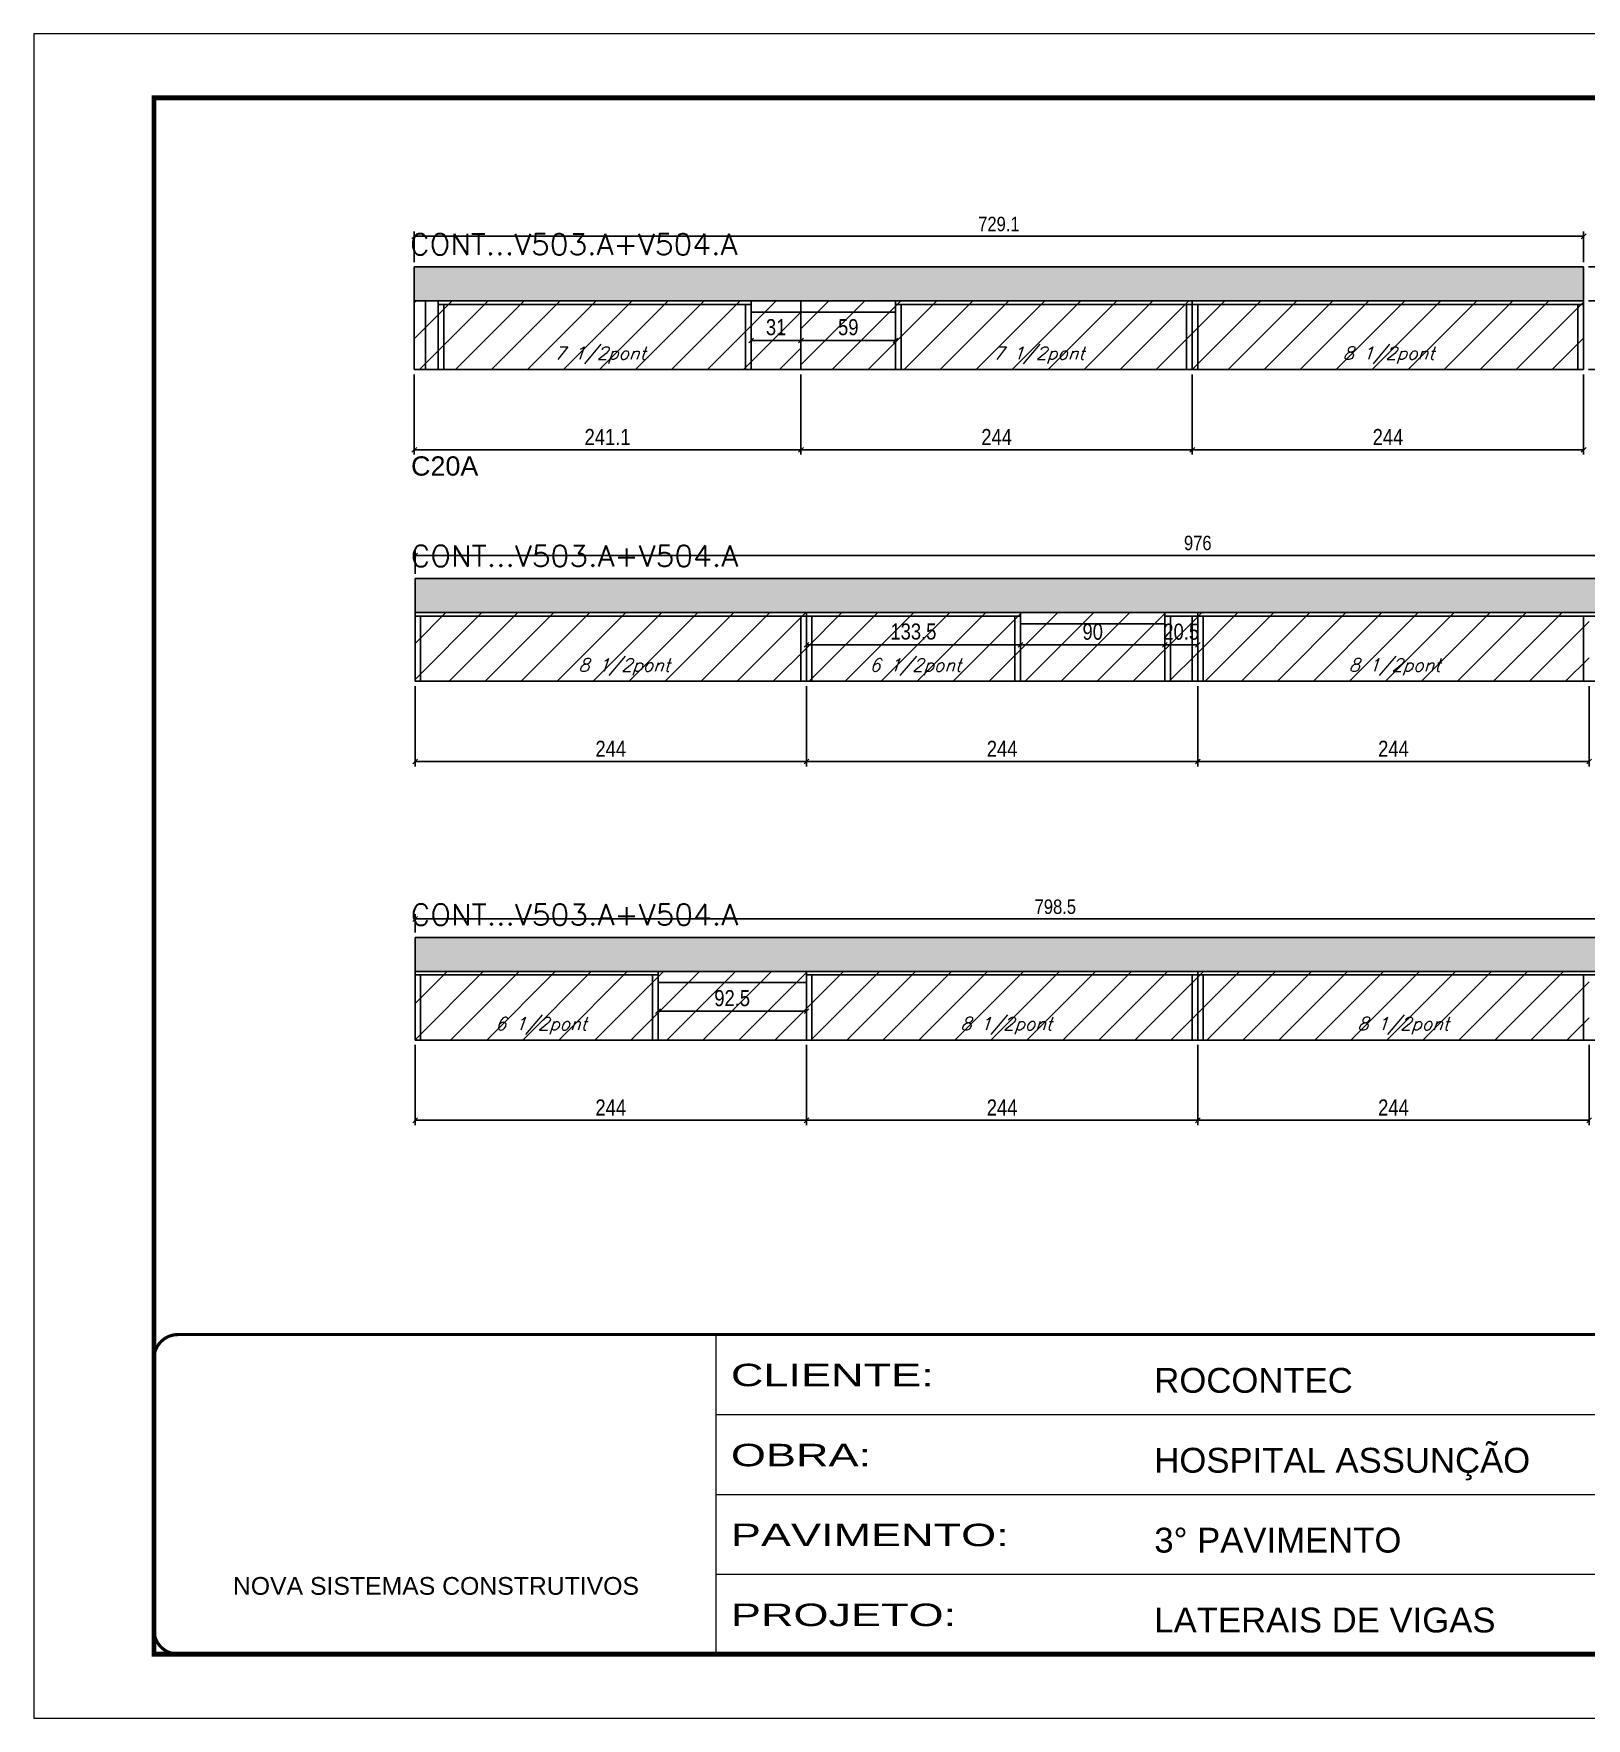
# Model space of a CAD drawing. Extents: x -21493 to -15213, y -12134 to 11887.
# Drawn here: x -19895 to -18927, y 8540 to 9590 of the extents above; entities that cross this region are included whole.
import ezdxf

# ---------------------------------------------------------------- set-up
doc = ezdxf.new("R2010")
doc.units = 0
doc.linetypes.add('CONTINUO', pattern=[0])
doc.linetypes.add('DASHED', pattern=[0.75, 0.5, -0.25])
for name, color, linetype in [('5', 5, 'Continuous'), ('COTA', 241, 'Continuous'), ('Painéis', 200, 'Continuous'), ('Reaproveitamento', 251, 'Continuous'), ('SARR_2.2x7', 40, 'Continuous'), ('SARR_3.5x7', 81, 'Continuous'), ('texto', 7, 'Continuous')]:
    doc.layers.add(name, color=color, linetype=linetype)
for name, color, linetype, lineweight in [('Folhas', 255, 'Continuous', 9), ('SARRAFO DE PRESSAO', 251, 'DASHED', 9), ('Texto Seção', 7, 'Continuous', 15)]:
    doc.layers.add(name, color=color, linetype=linetype, lineweight=lineweight)
doc.styles.add('ARIAL', font='arial.ttf')
doc.styles.add('COTA TECNICA', font='techl___.ttf', dxfattribs={"height": 10})
doc.styles.add('COTA TECNICA-50', font='techl___.ttf', dxfattribs={"height": 9})
doc.styles.add('REGUA-120', font='ROMANS.shx', dxfattribs={"height": 15})
doc.styles.add('Romans', font='romans.shx')
doc.styles.get("Standard").update_dxf_attribs({"font": 'arial.ttf'})
doc.styles.add('Tecnologia', font='')
doc.styles.get('Tecnologia').set_extended_font_data('Forgotten Futurist')
doc.dimstyles.new('COTA PAINEL-50', dxfattribs={"dimtxt": 9, "dimasz": 3, "dimexe": 3, "dimexo": 3, "dimgap": 3, "dimtad": 1, "dimdec": 1, "dimzin": 12, "dimdsep": 46, "dimtxsty": 'COTA TECNICA-50', "dimblk1": 'OBLIQUE', "dimblk2": 'OBLIQUE', "dimsah": 1, "dimcen": 0.9, "dimclrd": 4, "dimclre": 4, "dimclrt": 240, "dimadec": 1, "dimazin": 3, "dimtfac": 1, "dimtdec": 1, "dimtmove": 0, "dimatfit": 3, "dimfxl": 1, "dimtolj": 1, "dimtzin": 12, "dimarcsym": 0})
doc.dimstyles.new('PAINEL', dxfattribs={"dimtxt": 10, "dimasz": 3, "dimexe": 3, "dimexo": 3, "dimgap": 3, "dimtad": 1, "dimdec": 1, "dimzin": 12, "dimdsep": 46, "dimtxsty": 'COTA TECNICA', "dimblk1": 'OBLIQUE', "dimblk2": 'OBLIQUE', "dimsah": 1, "dimcen": 0.9, "dimclrd": 4, "dimclre": 4, "dimclrt": 240, "dimadec": 1, "dimazin": 3, "dimtfac": 1, "dimtdec": 1, "dimtmove": 0, "dimatfit": 3, "dimfxl": 1, "dimtolj": 1, "dimtzin": 12, "dimarcsym": 0})
pattern_1 = [(50, (-161865.0404, -18028.9707), (5.46554007, -0.47817257), [0.5715, -6.2865]), (355, (-161865.0404, -18028.971), (-1.05730264, 5.73170536), [0.4572, -5.02921753]), (100.4514447, (-161864.585, -18029.0106), (4.40823741, 5.25353256), [0.48570026, -5.34270734]), (46.1842, (-161865.0404, -18027.447), (8.13237123, -1.26126984), [0.85725, -9.42975]), (96.6355576, (-161864.363, -18027.552), (7.122124, 7.42278374), [0.7285507, -8.01406824]), (351.184151, (-161865.04, -18027.447), (7.122124, 7.42278374), [0.685799, -7.54379196]), (21, (-161864.2784, -18027.8277), (4.54843174, -3.06795595), [0.5715, -6.2865]), (326, (-161864.2784, -18027.828), (1.85406085, 5.52563898), [0.4572, -5.0292]), (71.451445, (-161863.8994, -18028.0834), (6.40249258, 2.45768307), [0.48570026, -5.34269813]), (37.5, (-161865.0404, -18028.9707), (0.092658098, 2.536651166), [0, -4.96824, 0, -5.1054, 0, -5.04825]), (7.5, (-161865.0404, -18028.9707), (2.004589875, 3.005417245), [0, -2.91084, 0, -4.85394, 0, -1.92405]), (327.5, (-161866.7397, -18028.9707), (4.067717855, -0.17186232), [0, -1.905, 0, -5.9436, 0, -7.8867]), (317.5, (-161867.5017, -18028.9707), (4.44387544, 0.76279473), [0, -2.4765, 0, -3.94716, 0, -5.6007])]
pattern_2 = [(45, (-158630.698, -18004.242), (-11.2253202, 11.2253202), [])]
pattern_3 = [(45, (-158878.089, -18004.242), (-11.2253202, 11.2253202), [])]

# ---------------------------------------------------------------- blocks, each defined once
blk = doc.blocks.new('_Oblique')
at = {"color": 0, "linetype": 'ByBlock', "lineweight": -2}
blk.add_line((-0.5, -0.5), (0.5, 0.5), dxfattribs=at)
blk = doc.blocks.new('*D738')
at = {"layer": 'COTA', "color": 4, "lineweight": -2, "ltscale": 25, "transparency": 16777216}
for p, q in [((-19657.6, 9377.7), (-19657.6, 9327.7)), ((-19416.5, 9377.7), (-19416.5, 9327.7)), ((-19657.6, 9330.7), (-19416.5, 9330.7))]:
    blk.add_line(p, q, dxfattribs=at)
at = {"layer": 'Defpoints', "color": 0, "ltscale": 25, "transparency": 16777216}
for p in [(-19657.6, 9380.7), (-19416.5, 9380.7), (-19416.5, 9330.7)]:
    blk.add_point(p, dxfattribs=at)
at = {"layer": 'COTA', "color": 4, "lineweight": -2, "ltscale": 25, "transparency": 16777216, "xscale": 3, "yscale": 3, "zscale": 3, "rotation": 180}
blk.add_blockref('_Oblique', (-19657.6, 9330.7), dxfattribs=at)
at = {"layer": 'COTA', "color": 4, "lineweight": -2, "ltscale": 25, "transparency": 16777216, "xscale": 3, "yscale": 3, "zscale": 3}
blk.add_blockref('_Oblique', (-19416.5, 9330.7), dxfattribs=at)
at = {"layer": 'COTA', "color": 240, "ltscale": 25, "transparency": 16777216, "insert": (-19537.1, 9338.7), "char_height": 10, "attachment_point": 5, "style": 'COTA TECNICA'}
blk.add_mtext('\\A1;241.1', dxfattribs=at)
blk = doc.blocks.new('*D739')
at = {"layer": 'COTA', "color": 4, "lineweight": -2, "ltscale": 25, "transparency": 16777216}
for p, q in [((-19416.5, 9377.7), (-19416.5, 9327.7)), ((-19172.5, 9377.7), (-19172.5, 9327.7)), ((-19416.5, 9330.7), (-19172.5, 9330.7))]:
    blk.add_line(p, q, dxfattribs=at)
at = {"layer": 'Defpoints', "color": 0, "ltscale": 25, "transparency": 16777216}
for p in [(-19416.5, 9380.7), (-19172.5, 9380.7), (-19172.5, 9330.7)]:
    blk.add_point(p, dxfattribs=at)
at = {"layer": 'COTA', "color": 4, "lineweight": -2, "ltscale": 25, "transparency": 16777216, "xscale": 3, "yscale": 3, "zscale": 3, "rotation": 180}
blk.add_blockref('_Oblique', (-19416.5, 9330.7), dxfattribs=at)
at = {"layer": 'COTA', "color": 4, "lineweight": -2, "ltscale": 25, "transparency": 16777216, "xscale": 3, "yscale": 3, "zscale": 3}
blk.add_blockref('_Oblique', (-19172.5, 9330.7), dxfattribs=at)
at = {"layer": 'COTA', "color": 240, "ltscale": 25, "transparency": 16777216, "insert": (-19294.5, 9338.7), "char_height": 10, "attachment_point": 5, "style": 'COTA TECNICA'}
blk.add_mtext('\\A1;244', dxfattribs=at)
blk = doc.blocks.new('*D740')
at = {"layer": 'COTA', "color": 4, "lineweight": -2, "ltscale": 25, "transparency": 16777216}
for p, q in [((-19172.5, 9377.7), (-19172.5, 9327.7)), ((-18928.5, 9377.7), (-18928.5, 9327.7)), ((-19172.5, 9330.7), (-18928.5, 9330.7))]:
    blk.add_line(p, q, dxfattribs=at)
at = {"layer": 'Defpoints', "color": 0, "ltscale": 25, "transparency": 16777216}
for p in [(-19172.5, 9380.7), (-18928.5, 9380.7), (-18928.5, 9330.7)]:
    blk.add_point(p, dxfattribs=at)
at = {"layer": 'COTA', "color": 4, "lineweight": -2, "ltscale": 25, "transparency": 16777216, "xscale": 3, "yscale": 3, "zscale": 3, "rotation": 180}
blk.add_blockref('_Oblique', (-19172.5, 9330.7), dxfattribs=at)
at = {"layer": 'COTA', "color": 4, "lineweight": -2, "ltscale": 25, "transparency": 16777216, "xscale": 3, "yscale": 3, "zscale": 3}
blk.add_blockref('_Oblique', (-18928.5, 9330.7), dxfattribs=at)
at = {"layer": 'COTA', "color": 240, "ltscale": 25, "transparency": 16777216, "insert": (-19050.5, 9338.7), "char_height": 10, "attachment_point": 5, "style": 'COTA TECNICA'}
blk.add_mtext('\\A1;244', dxfattribs=at)
blk = doc.blocks.new('*D746')
at = {"layer": 'COTA', "color": 4, "lineweight": -2, "ltscale": 25, "transparency": 16777216}
for p, q in [((-19447.6, 9413.5), (-19447.6, 9395.9)), ((-19416.5, 9413.5), (-19416.5, 9395.9)), ((-19416.5, 9398.9), (-19447.6, 9398.9))]:
    blk.add_line(p, q, dxfattribs=at)
at = {"layer": 'Defpoints', "color": 0, "ltscale": 25, "transparency": 16777216}
for p in [(-19447.6, 9416.5), (-19416.5, 9416.5), (-19447.6, 9398.9)]:
    blk.add_point(p, dxfattribs=at)
at = {"layer": 'COTA', "color": 4, "lineweight": -2, "ltscale": 25, "transparency": 16777216, "xscale": 3, "yscale": 3, "zscale": 3, "rotation": 180}
blk.add_blockref('_Oblique', (-19447.6, 9398.9), dxfattribs=at)
at = {"layer": 'COTA', "color": 4, "lineweight": -2, "ltscale": 25, "transparency": 16777216, "xscale": 3, "yscale": 3, "zscale": 3}
blk.add_blockref('_Oblique', (-19416.5, 9398.9), dxfattribs=at)
at = {"layer": 'COTA', "color": 240, "ltscale": 25, "transparency": 16777216, "insert": (-19432, 9407.1), "char_height": 10, "attachment_point": 5, "style": 'COTA TECNICA'}
blk.add_mtext('\\A1;31', dxfattribs=at)
blk = doc.blocks.new('*D747')
at = {"layer": 'COTA', "color": 4, "lineweight": -2, "ltscale": 25, "transparency": 16777216}
for p, q in [((-19416.5, 9413.5), (-19416.5, 9395.9)), ((-19357.6, 9413.5), (-19357.6, 9395.9)), ((-19416.5, 9398.9), (-19357.6, 9398.9))]:
    blk.add_line(p, q, dxfattribs=at)
at = {"layer": 'Defpoints', "color": 0, "ltscale": 25, "transparency": 16777216}
for p in [(-19416.5, 9416.5), (-19357.6, 9416.5), (-19357.6, 9398.9)]:
    blk.add_point(p, dxfattribs=at)
at = {"layer": 'COTA', "color": 4, "lineweight": -2, "ltscale": 25, "transparency": 16777216, "xscale": 3, "yscale": 3, "zscale": 3, "rotation": 180}
blk.add_blockref('_Oblique', (-19416.5, 9398.9), dxfattribs=at)
at = {"layer": 'COTA', "color": 4, "lineweight": -2, "ltscale": 25, "transparency": 16777216, "xscale": 3, "yscale": 3, "zscale": 3}
blk.add_blockref('_Oblique', (-19357.6, 9398.9), dxfattribs=at)
at = {"layer": 'COTA', "color": 240, "ltscale": 25, "transparency": 16777216, "insert": (-19387, 9407.1), "char_height": 10, "attachment_point": 5, "style": 'COTA TECNICA'}
blk.add_mtext('\\A1;59', dxfattribs=at)
blk = doc.blocks.new('*D748')
at = {"layer": 'COTA', "color": 4, "lineweight": -2, "ltscale": 25, "transparency": 16777216}
for p, q in [((-19657.1, 9183.4), (-19657.1, 9133.4)), ((-19413.1, 9183.4), (-19413.1, 9133.4)), ((-19657.1, 9136.4), (-19413.1, 9136.4))]:
    blk.add_line(p, q, dxfattribs=at)
at = {"layer": 'Defpoints', "color": 0, "ltscale": 25, "transparency": 16777216}
for p in [(-19657.1, 9186.4), (-19413.1, 9186.4), (-19413.1, 9136.4)]:
    blk.add_point(p, dxfattribs=at)
at = {"layer": 'COTA', "color": 4, "lineweight": -2, "ltscale": 25, "transparency": 16777216, "xscale": 3, "yscale": 3, "zscale": 3, "rotation": 180}
blk.add_blockref('_Oblique', (-19657.1, 9136.4), dxfattribs=at)
at = {"layer": 'COTA', "color": 4, "lineweight": -2, "ltscale": 25, "transparency": 16777216, "xscale": 3, "yscale": 3, "zscale": 3}
blk.add_blockref('_Oblique', (-19413.1, 9136.4), dxfattribs=at)
at = {"layer": 'COTA', "color": 240, "ltscale": 25, "transparency": 16777216, "insert": (-19535.1, 9144.4), "char_height": 10, "attachment_point": 5, "style": 'COTA TECNICA'}
blk.add_mtext('\\A1;244', dxfattribs=at)
blk = doc.blocks.new('*D749')
at = {"layer": 'COTA', "color": 4, "lineweight": -2, "ltscale": 25, "transparency": 16777216}
for p, q in [((-19413.1, 9183.4), (-19413.1, 9133.4)), ((-19169.1, 9183.4), (-19169.1, 9133.4)), ((-19413.1, 9136.4), (-19169.1, 9136.4))]:
    blk.add_line(p, q, dxfattribs=at)
at = {"layer": 'Defpoints', "color": 0, "ltscale": 25, "transparency": 16777216}
for p in [(-19413.1, 9186.4), (-19169.1, 9186.4), (-19169.1, 9136.4)]:
    blk.add_point(p, dxfattribs=at)
at = {"layer": 'COTA', "color": 4, "lineweight": -2, "ltscale": 25, "transparency": 16777216, "xscale": 3, "yscale": 3, "zscale": 3, "rotation": 180}
blk.add_blockref('_Oblique', (-19413.1, 9136.4), dxfattribs=at)
at = {"layer": 'COTA', "color": 4, "lineweight": -2, "ltscale": 25, "transparency": 16777216, "xscale": 3, "yscale": 3, "zscale": 3}
blk.add_blockref('_Oblique', (-19169.1, 9136.4), dxfattribs=at)
at = {"layer": 'COTA', "color": 240, "ltscale": 25, "transparency": 16777216, "insert": (-19291.1, 9144.4), "char_height": 10, "attachment_point": 5, "style": 'COTA TECNICA'}
blk.add_mtext('\\A1;244', dxfattribs=at)
blk = doc.blocks.new('*D750')
at = {"layer": 'COTA', "color": 4, "lineweight": -2, "ltscale": 25, "transparency": 16777216}
for p, q in [((-19169.1, 9183.4), (-19169.1, 9133.4)), ((-18925.1, 9183.4), (-18925.1, 9133.4)), ((-19169.1, 9136.4), (-18925.1, 9136.4))]:
    blk.add_line(p, q, dxfattribs=at)
at = {"layer": 'Defpoints', "color": 0, "ltscale": 25, "transparency": 16777216}
for p in [(-19169.1, 9186.4), (-18925.1, 9186.4), (-18925.1, 9136.4)]:
    blk.add_point(p, dxfattribs=at)
at = {"layer": 'COTA', "color": 4, "lineweight": -2, "ltscale": 25, "transparency": 16777216, "xscale": 3, "yscale": 3, "zscale": 3, "rotation": 180}
blk.add_blockref('_Oblique', (-19169.1, 9136.4), dxfattribs=at)
at = {"layer": 'COTA', "color": 4, "lineweight": -2, "ltscale": 25, "transparency": 16777216, "xscale": 3, "yscale": 3, "zscale": 3}
blk.add_blockref('_Oblique', (-18925.1, 9136.4), dxfattribs=at)
at = {"layer": 'COTA', "color": 240, "ltscale": 25, "transparency": 16777216, "insert": (-19047.1, 9144.4), "char_height": 10, "attachment_point": 5, "style": 'COTA TECNICA'}
blk.add_mtext('\\A1;244', dxfattribs=at)
blk = doc.blocks.new('*D752')
at = {"layer": 'COTA', "color": 4, "lineweight": -2, "ltscale": 25, "transparency": 16777216}
for p, q in [((-19413.1, 9224), (-19413.1, 9206.2)), ((-19279.6, 9224), (-19279.6, 9206.2)), ((-19279.6, 9209.2), (-19413.1, 9209.2))]:
    blk.add_line(p, q, dxfattribs=at)
at = {"layer": 'Defpoints', "color": 0, "ltscale": 25, "transparency": 16777216}
for p in [(-19413.1, 9227), (-19279.6, 9227), (-19413.1, 9209.2)]:
    blk.add_point(p, dxfattribs=at)
at = {"layer": 'COTA', "color": 4, "lineweight": -2, "ltscale": 25, "transparency": 16777216, "xscale": 3, "yscale": 3, "zscale": 3, "rotation": 180}
blk.add_blockref('_Oblique', (-19413.1, 9209.2), dxfattribs=at)
at = {"layer": 'COTA', "color": 4, "lineweight": -2, "ltscale": 25, "transparency": 16777216, "xscale": 3, "yscale": 3, "zscale": 3}
blk.add_blockref('_Oblique', (-19279.6, 9209.2), dxfattribs=at)
at = {"layer": 'COTA', "color": 240, "ltscale": 25, "transparency": 16777216, "insert": (-19346.4, 9217.4), "char_height": 10, "attachment_point": 5, "style": 'COTA TECNICA'}
blk.add_mtext('\\A1;133.5', dxfattribs=at)
blk = doc.blocks.new('*D753')
at = {"layer": 'COTA', "color": 4, "lineweight": -2, "ltscale": 25, "transparency": 16777216}
for p, q in [((-19279.6, 9219.2), (-19279.6, 9206.2)), ((-19189.6, 9219.2), (-19189.6, 9206.2)), ((-19279.6, 9209.2), (-19189.6, 9209.2))]:
    blk.add_line(p, q, dxfattribs=at)
at = {"layer": 'Defpoints', "color": 0, "ltscale": 25, "transparency": 16777216}
for p in [(-19279.6, 9222.2), (-19189.6, 9222.2), (-19189.6, 9209.2)]:
    blk.add_point(p, dxfattribs=at)
at = {"layer": 'COTA', "color": 4, "lineweight": -2, "ltscale": 25, "transparency": 16777216, "xscale": 3, "yscale": 3, "zscale": 3, "rotation": 180}
blk.add_blockref('_Oblique', (-19279.6, 9209.2), dxfattribs=at)
at = {"layer": 'COTA', "color": 4, "lineweight": -2, "ltscale": 25, "transparency": 16777216, "xscale": 3, "yscale": 3, "zscale": 3}
blk.add_blockref('_Oblique', (-19189.6, 9209.2), dxfattribs=at)
at = {"layer": 'COTA', "color": 240, "ltscale": 25, "transparency": 16777216, "insert": (-19234.6, 9217.3), "char_height": 10, "attachment_point": 5, "style": 'COTA TECNICA'}
blk.add_mtext('\\A1;90', dxfattribs=at)
blk = doc.blocks.new('*D754')
at = {"layer": 'COTA', "color": 4, "lineweight": -2, "ltscale": 25, "transparency": 16777216}
for p, q in [((-19189.6, 9224), (-19189.6, 9206.2)), ((-19169.1, 9224), (-19169.1, 9206.2)), ((-19189.6, 9209.2), (-19169.1, 9209.2))]:
    blk.add_line(p, q, dxfattribs=at)
at = {"layer": 'Defpoints', "color": 0, "ltscale": 25, "transparency": 16777216}
for p in [(-19189.6, 9227), (-19169.1, 9227), (-19169.1, 9209.2)]:
    blk.add_point(p, dxfattribs=at)
at = {"layer": 'COTA', "color": 4, "lineweight": -2, "ltscale": 25, "transparency": 16777216, "xscale": 3, "yscale": 3, "zscale": 3, "rotation": 180}
blk.add_blockref('_Oblique', (-19189.6, 9209.2), dxfattribs=at)
at = {"layer": 'COTA', "color": 4, "lineweight": -2, "ltscale": 25, "transparency": 16777216, "xscale": 3, "yscale": 3, "zscale": 3}
blk.add_blockref('_Oblique', (-19169.1, 9209.2), dxfattribs=at)
at = {"layer": 'COTA', "color": 240, "ltscale": 25, "transparency": 16777216, "insert": (-19179.4, 9217.3), "char_height": 10, "attachment_point": 5, "style": 'COTA TECNICA'}
blk.add_mtext('\\A1;20.5', dxfattribs=at)
blk = doc.blocks.new('*D755')
at = {"layer": 'COTA', "color": 4, "lineweight": -2, "ltscale": 25, "transparency": 16777216}
for p, q in [((-19657.1, 8959.8), (-19657.1, 8909.8)), ((-19413.1, 8959.8), (-19413.1, 8909.8)), ((-19657.1, 8912.8), (-19413.1, 8912.8))]:
    blk.add_line(p, q, dxfattribs=at)
at = {"layer": 'Defpoints', "color": 0, "ltscale": 25, "transparency": 16777216}
for p in [(-19657.1, 8962.8), (-19413.1, 8962.8), (-19413.1, 8912.8)]:
    blk.add_point(p, dxfattribs=at)
at = {"layer": 'COTA', "color": 4, "lineweight": -2, "ltscale": 25, "transparency": 16777216, "xscale": 3, "yscale": 3, "zscale": 3, "rotation": 180}
blk.add_blockref('_Oblique', (-19657.1, 8912.8), dxfattribs=at)
at = {"layer": 'COTA', "color": 4, "lineweight": -2, "ltscale": 25, "transparency": 16777216, "xscale": 3, "yscale": 3, "zscale": 3}
blk.add_blockref('_Oblique', (-19413.1, 8912.8), dxfattribs=at)
at = {"layer": 'COTA', "color": 240, "ltscale": 25, "transparency": 16777216, "insert": (-19535.1, 8920.8), "char_height": 10, "attachment_point": 5, "style": 'COTA TECNICA'}
blk.add_mtext('\\A1;244', dxfattribs=at)
blk = doc.blocks.new('*D756')
at = {"layer": 'COTA', "color": 4, "lineweight": -2, "ltscale": 25, "transparency": 16777216}
for p, q in [((-19413.1, 8959.8), (-19413.1, 8909.8)), ((-19169.1, 8959.8), (-19169.1, 8909.8)), ((-19413.1, 8912.8), (-19169.1, 8912.8))]:
    blk.add_line(p, q, dxfattribs=at)
at = {"layer": 'Defpoints', "color": 0, "ltscale": 25, "transparency": 16777216}
for p in [(-19413.1, 8962.8), (-19169.1, 8962.8), (-19169.1, 8912.8)]:
    blk.add_point(p, dxfattribs=at)
at = {"layer": 'COTA', "color": 4, "lineweight": -2, "ltscale": 25, "transparency": 16777216, "xscale": 3, "yscale": 3, "zscale": 3, "rotation": 180}
blk.add_blockref('_Oblique', (-19413.1, 8912.8), dxfattribs=at)
at = {"layer": 'COTA', "color": 4, "lineweight": -2, "ltscale": 25, "transparency": 16777216, "xscale": 3, "yscale": 3, "zscale": 3}
blk.add_blockref('_Oblique', (-19169.1, 8912.8), dxfattribs=at)
at = {"layer": 'COTA', "color": 240, "ltscale": 25, "transparency": 16777216, "insert": (-19291.1, 8920.8), "char_height": 10, "attachment_point": 5, "style": 'COTA TECNICA'}
blk.add_mtext('\\A1;244', dxfattribs=at)
blk = doc.blocks.new('*D757')
at = {"layer": 'COTA', "color": 4, "lineweight": -2, "ltscale": 25, "transparency": 16777216}
for p, q in [((-19169.1, 8959.8), (-19169.1, 8909.8)), ((-18925.1, 8959.8), (-18925.1, 8909.8)), ((-19169.1, 8912.8), (-18925.1, 8912.8))]:
    blk.add_line(p, q, dxfattribs=at)
at = {"layer": 'Defpoints', "color": 0, "ltscale": 25, "transparency": 16777216}
for p in [(-19169.1, 8962.8), (-18925.1, 8962.8), (-18925.1, 8912.8)]:
    blk.add_point(p, dxfattribs=at)
at = {"layer": 'COTA', "color": 4, "lineweight": -2, "ltscale": 25, "transparency": 16777216, "xscale": 3, "yscale": 3, "zscale": 3, "rotation": 180}
blk.add_blockref('_Oblique', (-19169.1, 8912.8), dxfattribs=at)
at = {"layer": 'COTA', "color": 4, "lineweight": -2, "ltscale": 25, "transparency": 16777216, "xscale": 3, "yscale": 3, "zscale": 3}
blk.add_blockref('_Oblique', (-18925.1, 8912.8), dxfattribs=at)
at = {"layer": 'COTA', "color": 240, "ltscale": 25, "transparency": 16777216, "insert": (-19047.1, 8920.8), "char_height": 10, "attachment_point": 5, "style": 'COTA TECNICA'}
blk.add_mtext('\\A1;244', dxfattribs=at)
blk = doc.blocks.new('*D759')
at = {"layer": 'COTA', "color": 4, "lineweight": -2, "ltscale": 25, "transparency": 16777216}
for p, q in [((-19505.6, 8995.6), (-19505.6, 8977.8)), ((-19413.1, 8995.6), (-19413.1, 8977.8)), ((-19505.6, 8980.8), (-19413.1, 8980.8))]:
    blk.add_line(p, q, dxfattribs=at)
at = {"layer": 'Defpoints', "color": 0, "ltscale": 25, "transparency": 16777216}
for p in [(-19505.6, 8998.6), (-19413.1, 8998.6), (-19413.1, 8980.8)]:
    blk.add_point(p, dxfattribs=at)
at = {"layer": 'COTA', "color": 4, "lineweight": -2, "ltscale": 25, "transparency": 16777216, "xscale": 3, "yscale": 3, "zscale": 3, "rotation": 180}
blk.add_blockref('_Oblique', (-19505.6, 8980.8), dxfattribs=at)
at = {"layer": 'COTA', "color": 4, "lineweight": -2, "ltscale": 25, "transparency": 16777216, "xscale": 3, "yscale": 3, "zscale": 3}
blk.add_blockref('_Oblique', (-19413.1, 8980.8), dxfattribs=at)
at = {"layer": 'COTA', "color": 240, "ltscale": 25, "transparency": 16777216, "insert": (-19459.4, 8988.9), "char_height": 10, "attachment_point": 5, "style": 'COTA TECNICA'}
blk.add_mtext('\\A1;92.5', dxfattribs=at)
blk = doc.blocks.new('*D760')
at = {"layer": 'COTA', "color": 4, "lineweight": -2, "ltscale": 25, "transparency": 16777216}
for p, q in [((-18925.5, 9423.5), (-18892.6, 9423.5)), ((-18895.6, 9380.7), (-18895.6, 9423.5)), ((-18925.5, 9380.7), (-18892.6, 9380.7))]:
    blk.add_line(p, q, dxfattribs=at)
at = {"layer": 'Defpoints', "color": 0, "ltscale": 25, "transparency": 16777216}
for p in [(-18928.5, 9423.5), (-18895.6, 9423.5), (-18928.5, 9380.7)]:
    blk.add_point(p, dxfattribs=at)
at = {"layer": 'COTA', "color": 4, "lineweight": -2, "ltscale": 25, "transparency": 16777216, "xscale": 3, "yscale": 3, "zscale": 3}
for p, rotation in [((-18895.6, 9423.5), 90), ((-18895.6, 9380.7), 270)]:
    blk.add_blockref('_Oblique', p, dxfattribs=dict(at, rotation=rotation))
at = {"layer": 'COTA', "color": 240, "ltscale": 25, "transparency": 16777216, "insert": (-18903.7, 9402.1), "char_height": 10, "attachment_point": 5, "rotation": 90, "style": 'COTA TECNICA'}
blk.add_mtext('\\A1;42.8', dxfattribs=at)
blk = doc.blocks.new('*D761')
at = {"layer": 'COTA', "color": 4, "lineweight": -2, "ltscale": 25, "transparency": 16777216}
for p, q in [((-18895.6, 9444.7), (-18895.6, 9477.5)), ((-18925.5, 9444.7), (-18892.6, 9444.7)), ((-18895.6, 9423.5), (-18895.6, 9444.7)), ((-18925.5, 9423.5), (-18892.6, 9423.5))]:
    blk.add_line(p, q, dxfattribs=at)
at = {"layer": 'Defpoints', "color": 0, "ltscale": 25, "transparency": 16777216}
for p in [(-18928.5, 9444.7), (-18895.6, 9444.7), (-18928.5, 9423.5)]:
    blk.add_point(p, dxfattribs=at)
at = {"layer": 'COTA', "color": 4, "lineweight": -2, "ltscale": 25, "transparency": 16777216, "xscale": 3, "yscale": 3, "zscale": 3}
for p, rotation in [((-18895.6, 9444.7), 90), ((-18895.6, 9423.5), 270)]:
    blk.add_blockref('_Oblique', p, dxfattribs=dict(at, rotation=rotation))
at = {"layer": 'COTA', "color": 240, "ltscale": 25, "transparency": 16777216, "insert": (-18903.7, 9462.6), "char_height": 10, "attachment_point": 5, "rotation": 90, "style": 'COTA TECNICA'}
blk.add_mtext('\\A1;21.2', dxfattribs=at)
blk = doc.blocks.new('9999999999')
at = {"color": 30, "linetype": 'CONTINUO'}
for p, q in [((98564.6, 34230.2), (98564.6, 34429.4)), ((98564.6, 34379.6), (99584, 34379.6)), ((98564.6, 34329.8), (99488, 34329.8)), ((98564.6, 34280), (99488, 34280))]:
    blk.add_line(p, q, dxfattribs=at)
at = {"color": 30, "linetype": 'CONTINUO', "const_width": 2}
blk.add_lwpolyline([(99584, 34230.2), (99584, 34414.4, 0.414214), (99569, 34429.4), (98229, 34429.4, 0.414214), (98214, 34414.4), (98214, 34245.2, 0.414214), (98229, 34230.2), (99584, 34230.2)], format="xyb", dxfattribs=at)
at = {"layer": 'Folhas'}
blk.add_lwpolyline([(98139, 34190.2), (99624, 34190.2), (99624, 35240.2), (98139, 35240.2)], close=True, dxfattribs=at)
at = {"layer": 'Folhas', "color": 30, "const_width": 3}
blk.add_lwpolyline([(98214, 34230.2), (99584, 34230.2), (99584, 35200.2), (98214, 35200.2)], close=True, dxfattribs=at)
at = {"color": 7, "linetype": 'Continuous', "ltscale": 5, "style": 'ARIAL'}
for s, height, p in [('ROCONTEC', 15.48, (98837.7, 34393.1)), ('HOSPITAL ASSUNÇÃO', 15.483, (98837.7, 34343.3)), ('3° PAVIMENTO', 15.483, (98837.7, 34293.5)), ('NOVA SISTEMAS CONSTRUTIVOS', 11.059, (98263.2, 34267.2)), ('LATERAIS DE VIGAS', 15.483, (98837.7, 34243.7))]:
    blk.add_text(s, height=height, dxfattribs=at).set_placement(p)
at = {"layer": 'Folhas', "color": 7, "style": 'Tecnologia', "width": 1.5}
for s, p in [('CLIENTE:', (98573.7, 34397.2)), ('OBRA:', (98573.7, 34347.3)), ('PAVIMENTO:', (98573.7, 34297.5)), ('PROJETO:', (98573.7, 34247.7))]:
    blk.add_text(s, height=14, dxfattribs=at).set_placement(p)
blk = doc.blocks.new('*D1862')
at = {"layer": 'COTA', "color": 4, "lineweight": -2, "transparency": 16777216}
for p, q in [((-19657.6, 9447.7), (-19657.6, 9466.8)), ((-19657.6, 9463.8), (-18928.5, 9463.8)), ((-18928.5, 9447.7), (-18928.5, 9466.8))]:
    blk.add_line(p, q, dxfattribs=at)
at = {"layer": 'Defpoints', "color": 0, "transparency": 16777216}
for p in [(-18928.5, 9463.8), (-19657.6, 9444.7), (-18928.5, 9444.7)]:
    blk.add_point(p, dxfattribs=at)
at = {"layer": 'COTA', "color": 4, "lineweight": -2, "transparency": 16777216, "xscale": 3, "yscale": 3, "zscale": 3, "rotation": 180}
blk.add_blockref('_Oblique', (-19657.6, 9463.8), dxfattribs=at)
at = {"layer": 'COTA', "color": 4, "lineweight": -2, "transparency": 16777216, "xscale": 3, "yscale": 3, "zscale": 3}
blk.add_blockref('_Oblique', (-18928.5, 9463.8), dxfattribs=at)
at = {"layer": 'COTA', "color": 240, "transparency": 16777216, "insert": (-19293.1, 9471.4), "char_height": 9, "attachment_point": 5, "style": 'COTA TECNICA-50'}
blk.add_mtext('\\A1;729.1', dxfattribs=at)
blk = doc.blocks.new('*D1863')
at = {"layer": 'COTA', "color": 4, "lineweight": -2, "transparency": 16777216}
for p, q in [((-19657.1, 9253.4), (-19657.1, 9267.9)), ((-19657.1, 9264.9), (-18681.1, 9264.9)), ((-18681.1, 9253.4), (-18681.1, 9267.9))]:
    blk.add_line(p, q, dxfattribs=at)
at = {"layer": 'Defpoints', "color": 0, "transparency": 16777216}
for p in [(-18681.1, 9264.9), (-19657.1, 9250.4), (-18681.1, 9250.4)]:
    blk.add_point(p, dxfattribs=at)
at = {"layer": 'COTA', "color": 4, "lineweight": -2, "transparency": 16777216, "xscale": 3, "yscale": 3, "zscale": 3, "rotation": 180}
blk.add_blockref('_Oblique', (-19657.1, 9264.9), dxfattribs=at)
at = {"layer": 'COTA', "color": 4, "lineweight": -2, "transparency": 16777216, "xscale": 3, "yscale": 3, "zscale": 3}
blk.add_blockref('_Oblique', (-18681.1, 9264.9), dxfattribs=at)
at = {"layer": 'COTA', "color": 240, "transparency": 16777216, "insert": (-19169.1, 9272.6), "char_height": 9, "attachment_point": 5, "style": 'COTA TECNICA-50'}
blk.add_mtext('\\A1;976', dxfattribs=at)
blk = doc.blocks.new('*D1864')
at = {"layer": 'COTA', "color": 4, "lineweight": -2, "transparency": 16777216}
for p, q in [((-19657.1, 9029.8), (-19657.1, 9041.3)), ((-18858.6, 9029.8), (-18858.6, 9041.3)), ((-19657.1, 9038.3), (-18858.6, 9038.3))]:
    blk.add_line(p, q, dxfattribs=at)
at = {"layer": 'Defpoints', "color": 0, "transparency": 16777216}
for p in [(-18858.6, 9038.3), (-19657.1, 9026.8), (-18858.6, 9026.8)]:
    blk.add_point(p, dxfattribs=at)
at = {"layer": 'COTA', "color": 4, "lineweight": -2, "transparency": 16777216, "xscale": 3, "yscale": 3, "zscale": 3, "rotation": 180}
blk.add_blockref('_Oblique', (-19657.1, 9038.3), dxfattribs=at)
at = {"layer": 'COTA', "color": 4, "lineweight": -2, "transparency": 16777216, "xscale": 3, "yscale": 3, "zscale": 3}
blk.add_blockref('_Oblique', (-18858.6, 9038.3), dxfattribs=at)
at = {"layer": 'COTA', "color": 240, "transparency": 16777216, "insert": (-19257.9, 9045.9), "char_height": 9, "attachment_point": 5, "style": 'COTA TECNICA-50'}
blk.add_mtext('\\A1;798.5', dxfattribs=at)

msp = doc.modelspace()

# ---------------------------------------------------------------- hatches: boundary and pattern name
at = {"layer": 'COTA', "ltscale": 25}
h = msp.add_hatch(dxfattribs=at)
h.set_pattern_fill('AR-CONC', color=256, scale=0.03)
h.set_pattern_definition([(50, (-157032.1976, -20301.392), (5.46554007, -0.47817257), [0.5715, -6.2865]), (355, (-157032.1976, -20301.392), (-1.05730264, 5.73170536), [0.4572, -5.02921753]), (100.4514447, (-157031.742, -20301.4316), (4.40823741, 5.25353256), [0.48570026, -5.34270734]), (46.1842, (-157032.1976, -20299.868), (8.13237123, -1.26126984), [0.85725, -9.42975]), (96.6355576, (-157031.52, -20299.973), (7.122124, 7.42278374), [0.7285507, -8.01406824]), (351.184151, (-157032.198, -20299.868), (7.122124, 7.42278374), [0.685799, -7.54379196]), (21, (-157031.4356, -20300.249), (4.54843174, -3.06795595), [0.5715, -6.2865]), (326, (-157031.4356, -20300.249), (1.85406085, 5.52563898), [0.4572, -5.0292]), (71.451445, (-157031.0566, -20300.5045), (6.40249258, 2.45768307), [0.48570026, -5.34269813]), (37.5, (-157032.1976, -20301.3918), (0.092658098, 2.536651166), [0, -4.96824, 0, -5.1054, 0, -5.04825]), (7.5, (-157032.1976, -20301.3918), (2.004589875, 3.005417245), [0, -2.91084, 0, -4.85394, 0, -1.92405]), (327.5, (-157033.8969, -20301.3918), (4.067717855, -0.17186232), [0, -1.905, 0, -5.9436, 0, -7.8867]), (317.5, (-157034.659, -20301.3918), (4.44387544, 0.76279473), [0, -2.4765, 0, -3.94716, 0, -5.6007])])
h.paths.add_polyline_path([(-19357.67, 9444.73), (-19447.67, 9444.73), (-19639.77, 9444.73), (-19657.63, 9444.73), (-19657.63, 9423.53), (-19639.67, 9423.53), (-19447.57, 9423.53), (-19357.57, 9423.53), (-18928.53, 9423.53), (-18928.53, 9444.73)])
h = msp.add_hatch(dxfattribs=at)
h.set_pattern_fill('AR-CONC', color=256, scale=0.03)
h.set_pattern_definition(pattern_1)
h.paths.add_polyline_path([(-19189.64, 9229.22), (-18681.14, 9229.22), (-18681.14, 9250.42), (-19189.64, 9250.42), (-19279.64, 9250.42), (-19657.14, 9250.42), (-19657.14, 9229.22), (-19279.64, 9229.22)])
h = msp.add_hatch(dxfattribs=at)
h.set_pattern_fill('AR-CONC', color=256, scale=0.03)
h.set_pattern_definition(pattern_1)
h.paths.add_polyline_path([(-19415.64, 9026.84), (-19505.64, 9026.84), (-19657.14, 9026.84), (-19657.14, 9005.64), (-19505.64, 9005.64), (-19413.14, 9005.64), (-18858.64, 9005.64), (-18858.64, 9026.84)])
at = {"layer": 'Reaproveitamento', "ltscale": 25}
h = msp.add_hatch(dxfattribs=at)
h.set_pattern_fill('ANSI31', color=256, scale=5)
h.set_pattern_definition([(45, (-157032.198, -20301.392), (-11.2253202, 11.2253202), [])])
h.paths.add_polyline_path([(-19639.67, 9423.53), (-19657.63, 9423.53), (-19657.63, 9380.73), (-19447.57, 9380.73), (-19416.53, 9380.73), (-19416.53, 9423.53), (-19447.57, 9423.53)])
h = msp.add_hatch(dxfattribs=at)
h.set_pattern_fill('ANSI31', color=256, scale=5)
h.set_pattern_definition(pattern_3)
h.paths.add_polyline_path([(-19172.53, 9423.53), (-19357.57, 9423.53), (-19416.53, 9423.53), (-19416.53, 9380.73), (-19357.57, 9380.73), (-19172.53, 9380.73)])
h.paths.add_polyline_path([(-19397.76, 9397.24), (-19375.67, 9397.24), (-19375.67, 9417.82), (-19397.76, 9417.82)], flags=24)
h.paths.add_polyline_path([(-19305.11, 9381.62), (-19237.49, 9381.62), (-19231.99, 9397.59), (-19299.61, 9397.59)], flags=24)
h = msp.add_hatch(dxfattribs=at)
h.set_pattern_fill('ANSI31', color=256, scale=5)
h.set_pattern_definition(pattern_3)
h.paths.add_polyline_path([(-18928.53, 9423.53), (-19172.53, 9423.53), (-19172.53, 9380.73), (-18928.53, 9380.73)])
h.paths.add_polyline_path([(-19086.53, 9381.62), (-19018.91, 9381.62), (-19013.41, 9397.59), (-19081.03, 9397.59)], flags=24)
h = msp.add_hatch(dxfattribs=at)
h.set_pattern_fill('ANSI31', color=256, scale=5)
h.set_pattern_definition(pattern_2)
h.paths.add_polyline_path([(-19413.14, 9229.22), (-19657.14, 9229.22), (-19657.14, 9186.42), (-19413.14, 9186.42)])
h.paths.add_polyline_path([(-19563.11, 9187.31), (-19495.49, 9187.31), (-19489.99, 9203.28), (-19557.61, 9203.28)], flags=24)
h = msp.add_hatch(dxfattribs=at)
h.set_pattern_fill('ANSI31', color=256, scale=5)
h.set_pattern_definition(pattern_2)
h.paths.add_polyline_path([(-19169.14, 9229.22), (-19189.64, 9229.22), (-19279.64, 9229.22), (-19413.14, 9229.22), (-19413.14, 9186.42), (-19279.64, 9186.42), (-19189.64, 9186.42), (-19169.14, 9186.42)])
h.paths.add_polyline_path([(-19366.42, 9207.68), (-19326.92, 9207.68), (-19326.92, 9228.27), (-19366.42, 9228.27)], flags=24)
h.paths.add_polyline_path([(-19245.36, 9207.48), (-19223.57, 9207.48), (-19223.57, 9228.06), (-19245.36, 9228.06)], flags=24)
h.paths.add_polyline_path([(-19381.5, 9187.31), (-19314.26, 9187.31), (-19308.76, 9203.28), (-19376, 9203.28)], flags=24)
h = msp.add_hatch(dxfattribs=at)
h.set_pattern_fill('ANSI31', color=256, scale=5)
h.set_pattern_definition(pattern_2)
h.paths.add_polyline_path([(-18925.14, 9229.22), (-19169.14, 9229.22), (-19169.14, 9186.42), (-18925.14, 9186.42)])
h.paths.add_polyline_path([(-19082.73, 9187.31), (-19015.11, 9187.31), (-19009.61, 9203.28), (-19077.23, 9203.28)], flags=24)
h = msp.add_hatch(dxfattribs=at)
h.set_pattern_fill('ANSI31', color=256, scale=5)
h.set_pattern_definition(pattern_2)
h.paths.add_polyline_path([(-19413.14, 9005.64), (-19505.64, 9005.64), (-19657.14, 9005.64), (-19657.14, 8962.84), (-19505.64, 8962.84), (-19413.14, 8962.84)])
h.paths.add_polyline_path([(-19476.63, 8979.09), (-19441.43, 8979.09), (-19441.43, 8999.67), (-19476.63, 8999.67)], flags=24)
h.paths.add_polyline_path([(-19614.89, 8963.73), (-19547.65, 8963.73), (-19542.15, 8979.7), (-19609.39, 8979.7)], flags=24)
h = msp.add_hatch(dxfattribs=at)
h.set_pattern_fill('ANSI31', color=256, scale=5)
h.set_pattern_definition(pattern_2)
h.paths.add_polyline_path([(-19169.14, 9005.64), (-19413.14, 9005.64), (-19413.14, 8962.84), (-19169.14, 8962.84)])
h.paths.add_polyline_path([(-19324.89, 8963.73), (-19257.28, 8963.73), (-19251.78, 8979.7), (-19319.39, 8979.7)], flags=24)
h = msp.add_hatch(dxfattribs=at)
h.set_pattern_fill('ANSI31', color=256, scale=5)
h.set_pattern_definition(pattern_2)
h.paths.add_polyline_path([(-18925.14, 9005.64), (-19169.14, 9005.64), (-19169.14, 8962.84), (-18925.14, 8962.84)])
h.paths.add_polyline_path([(-19077.41, 8963.73), (-19009.79, 8963.73), (-19004.29, 8979.7), (-19071.91, 8979.7)], flags=24)

# ---------------------------------------------------------------- linework, layer by layer
at = {"layer": 'COTA', "ltscale": 25}
for p, q in [((-19657.63, 9444.73), (-19639.77, 9444.73)), ((-19657.63, 9423.53), (-19657.63, 9444.73)), ((-19639.77, 9444.73), (-19447.67, 9444.73)), ((-19447.67, 9444.73), (-19357.67, 9444.73)), ((-19357.67, 9444.73), (-18928.53, 9444.73)), ((-18928.53, 9423.53), (-18928.53, 9444.73)), ((-19657.14, 9250.42), (-19279.64, 9250.42)), ((-19657.14, 9229.22), (-19657.14, 9250.42)), ((-19279.64, 9250.42), (-19189.64, 9250.42)), ((-19189.64, 9250.42), (-18681.14, 9250.42)), ((-19657.14, 9026.84), (-19505.64, 9026.84)), ((-19657.14, 9005.64), (-19657.14, 9026.84)), ((-19505.64, 9026.84), (-19415.64, 9026.84)), ((-19415.64, 9026.84), (-18858.64, 9026.84))]:
    msp.add_line(p, q, dxfattribs=at)
at = {"layer": 'Painéis'}
for p, q in [((-19657.63, 9423.53), (-19639.67, 9423.53)), ((-19639.67, 9423.53), (-19447.57, 9423.53)), ((-19447.57, 9423.53), (-19357.57, 9423.53)), ((-19357.57, 9423.53), (-18928.53, 9423.53)), ((-19657.63, 9380.73), (-19447.57, 9380.73)), ((-19447.57, 9380.73), (-19357.57, 9380.73)), ((-19357.57, 9380.73), (-18928.53, 9380.73)), ((-19657.14, 9229.22), (-19279.64, 9229.22)), ((-19279.64, 9229.22), (-19189.64, 9229.22)), ((-19189.64, 9229.22), (-18681.14, 9229.22)), ((-19657.14, 9186.42), (-18681.14, 9186.42)), ((-19189.64, 9186.42), (-18681.14, 9186.42)), ((-19657.14, 9005.64), (-19505.64, 9005.64)), ((-19505.64, 9005.64), (-19413.14, 9005.64)), ((-19413.14, 9005.64), (-18858.64, 9005.64)), ((-19657.14, 8962.84), (-18858.64, 8962.84))]:
    msp.add_line(p, q, dxfattribs=at)
at = {"layer": 'Painéis', "ltscale": 25}
for p, q in [((-19657.63, 9423.53), (-19657.63, 9380.73)), ((-19416.53, 9423.53), (-19416.53, 9380.73)), ((-19172.53, 9423.53), (-19172.53, 9380.73)), ((-18928.53, 9423.53), (-18928.53, 9380.73)), ((-19657.14, 9229.22), (-19657.14, 9186.42)), ((-19413.14, 9229.22), (-19413.14, 9186.42)), ((-19169.14, 9229.22), (-19169.14, 9186.42)), ((-19657.14, 9005.64), (-19657.14, 8962.84)), ((-19413.14, 9005.64), (-19413.14, 8962.84)), ((-19169.14, 9005.64), (-19169.14, 8962.84))]:
    msp.add_line(p, q, dxfattribs=at)
at = {"layer": 'SARR_2.2x7', "linetype": 'Continuous'}
for p, q in [((-19650.63, 9423.53), (-19650.63, 9380.73)), ((-19642.63, 9421.33), (-19447.57, 9421.33)), ((-19357.57, 9421.33), (-18928.53, 9421.33)), ((-19447.57, 9416.53), (-19416.53, 9416.53)), ((-19416.53, 9416.53), (-19357.57, 9416.53)), ((-19657.14, 9227.02), (-19279.64, 9227.02)), ((-19413.14, 9227.02), (-19279.64, 9227.02)), ((-19279.64, 9222.22), (-19189.64, 9222.22)), ((-19189.64, 9227.02), (-19169.14, 9227.02)), ((-19169.14, 9227.02), (-18681.14, 9227.02)), ((-19657.14, 9003.44), (-19505.64, 9003.44)), ((-19505.64, 8998.64), (-19413.14, 8998.64)), ((-19413.14, 9003.44), (-18873.64, 9003.44))]:
    msp.add_line(p, q, dxfattribs=at)
at = {"layer": 'SARR_3.5x7'}
for p, q in [((-19642.63, 9423.53), (-19642.63, 9380.73)), ((-19639.13, 9421.33), (-19639.13, 9380.73)), ((-19451.07, 9421.33), (-19451.07, 9380.73)), ((-19447.57, 9423.53), (-19447.57, 9380.73)), ((-19357.57, 9423.53), (-19357.57, 9380.73)), ((-19354.07, 9421.33), (-19354.07, 9380.73)), ((-19176.03, 9421.33), (-19176.03, 9380.73)), ((-19169.03, 9421.33), (-19169.03, 9380.73)), ((-18932.03, 9421.33), (-18932.03, 9380.73)), ((-19653.64, 9227.02), (-19653.64, 9186.42)), ((-19416.64, 9227.02), (-19416.64, 9186.42)), ((-19409.64, 9227.02), (-19409.64, 9186.42)), ((-19283.14, 9227.02), (-19283.14, 9186.42)), ((-19279.64, 9229.22), (-19279.64, 9186.42)), ((-19189.64, 9229.22), (-19189.64, 9186.42)), ((-19186.14, 9227.02), (-19186.14, 9186.42)), ((-19172.64, 9227.02), (-19172.64, 9186.42)), ((-19165.64, 9227.02), (-19165.64, 9186.42)), ((-18928.64, 9227.02), (-18928.64, 9186.42)), ((-19653.64, 9003.44), (-19653.64, 8962.84)), ((-19509.14, 9003.44), (-19509.14, 8962.84)), ((-19505.64, 9005.64), (-19505.64, 8962.84)), ((-19409.64, 9003.44), (-19409.64, 8962.84)), ((-19172.64, 9003.44), (-19172.64, 8962.84)), ((-19165.64, 9003.44), (-19165.64, 8962.84)), ((-18928.64, 9003.44), (-18928.64, 8962.84))]:
    msp.add_line(p, q, dxfattribs=at)

# ---------------------------------------------------------------- block references
at = {"layer": 'SARRAFO DE PRESSAO', "color": 6, "linetype": 'ByBlock'}
msp.add_blockref('9999999999', (-118033.89, -25650.12), dxfattribs=at)

# ---------------------------------------------------------------- texts
at = {"layer": '5', "linetype": 'Continuous'}
msp.add_text('C20A', height=12, rotation=359.99996, dxfattribs=at).set_placement((-19659.6, 9314.64))
at = {"layer": 'texto', "color": 2, "char_height": 8, "attachment_point": 5, "style": 'Romans'}
for s, insert in [('{\\Q19;\\C256;7 1/2pont}', (-19541.9, 9389.61)), ('{\\Q19;\\C256;7 1/2pont}', (-19268.24, 9389.61)), ('{\\Q19;\\C256;8 1/2pont}', (-19050.16, 9389.61)), ('{\\Q19;\\C256;8 1/2pont}', (-19526.74, 9195.3)), ('{\\Q19;\\C256;6 1/2pont}', (-19345.19, 9195.3)), ('{\\Q19;\\C256;8 1/2pont}', (-19046.36, 9195.3)), ('{\\Q19;\\C256;6 1/2pont}', (-19578.58, 8971.71)), ('{\\Q19;\\C256;8 1/2pont}', (-19288.53, 8971.71)), ('{\\Q19;\\C256;8 1/2pont}', (-19041.04, 8971.71))]:
    msp.add_mtext(s, dxfattribs=dict(at, insert=insert))
at = {"layer": 'Texto Seção', "style": 'REGUA-120', "width": 1.05}
for p in [(-19660.32, 9452.35), (-19659.83, 9258.04), (-19659.83, 9034.45)]:
    msp.add_text('CONT...V503.A+V504.A', height=13, dxfattribs=at).set_placement(p)

# ---------------------------------------------------------------- dimensions: what is measured, and where the dimension line sits
at = {"layer": 'COTA'}
for base, p1, p2, picture, middle in [((-18928.53, 9463.85), (-19657.63, 9444.73), (-18928.53, 9444.73), '*D1862', (-19293.08, 9471.44)), ((-18681.14, 9264.94), (-19657.14, 9250.42), (-18681.14, 9250.42), '*D1863', (-19169.14, 9272.56)), ((-18858.64, 9038.32), (-19657.14, 9026.84), (-18858.64, 9026.84), '*D1864', (-19257.89, 9045.94))]:
    dim = msp.add_linear_dim(base=base, p1=p1, p2=p2, dimstyle='COTA PAINEL-50', dxfattribs=at)
    dim.commit()
    dim.dimension.update_dxf_attribs({"geometry": picture, "text_midpoint": middle})
at = {"layer": 'COTA', "ltscale": 25}
for base, p1, p2, picture, middle in [((-18895.61, 9444.73), (-18928.53, 9423.53), (-18928.53, 9444.73), '*D761', (-18903.67, 9462.6)), ((-18895.61, 9423.53), (-18928.53, 9380.73), (-18928.53, 9423.53), '*D760', (-18903.7, 9402.13))]:
    dim = msp.add_linear_dim(base=base, p1=p1, p2=p2, angle=90, dimstyle='PAINEL', dxfattribs=at)
    dim.commit()
    dim.dimension.update_dxf_attribs({"geometry": picture, "text_midpoint": middle})
for base, p1, p2, picture, middle in [((-19447.57, 9398.91), (-19416.53, 9416.53), (-19447.57, 9416.53), '*D746', (-19432.05, 9407.13)), ((-19357.57, 9398.91), (-19416.53, 9416.53), (-19357.57, 9416.53), '*D747', (-19387.05, 9407.05)), ((-19413.14, 9209.17), (-19279.64, 9227.02), (-19413.14, 9227.02), '*D752', (-19346.39, 9217.39)), ((-19189.64, 9209.17), (-19279.64, 9222.22), (-19189.64, 9222.22), '*D753', (-19234.64, 9217.3)), ((-19413.14, 8980.77), (-19505.64, 8998.64), (-19413.14, 8998.64), '*D759', (-19459.39, 8988.91))]:
    dim = msp.add_linear_dim(base=base, p1=p1, p2=p2, dimstyle='PAINEL', dxfattribs=at)
    dim.commit()
    dim.dimension.update_dxf_attribs({"geometry": picture, "text_midpoint": middle})
for base, p1, p2, picture, middle in [((-19416.53, 9330.66), (-19657.63, 9380.73), (-19416.53, 9380.73), '*D738', (-19537.08, 9338.74)), ((-19172.53, 9330.66), (-19416.53, 9380.73), (-19172.53, 9380.73), '*D739', (-19294.53, 9338.74)), ((-18928.53, 9330.66), (-19172.53, 9380.73), (-18928.53, 9380.73), '*D740', (-19050.53, 9338.74)), ((-19413.14, 9136.35), (-19657.14, 9186.42), (-19413.14, 9186.42), '*D748', (-19535.14, 9144.43)), ((-19169.14, 9136.35), (-19413.14, 9186.42), (-19169.14, 9186.42), '*D749', (-19291.14, 9144.43)), ((-18925.14, 9136.35), (-19169.14, 9186.42), (-18925.14, 9186.42), '*D750', (-19047.14, 9144.43)), ((-19413.14, 8912.77), (-19657.14, 8962.84), (-19413.14, 8962.84), '*D755', (-19535.14, 8920.84)), ((-19169.14, 8912.77), (-19413.14, 8962.84), (-19169.14, 8962.84), '*D756', (-19291.14, 8920.84)), ((-18925.14, 8912.77), (-19169.14, 8962.84), (-18925.14, 8962.84), '*D757', (-19047.14, 8920.84))]:
    dim = msp.add_linear_dim(base=base, p1=p1, p2=p2, dimstyle='PAINEL', override={"dimtmove": 1}, dxfattribs=at)
    dim.commit()
    dim.dimension.update_dxf_attribs({"geometry": picture, "text_midpoint": middle})
dim = msp.add_linear_dim(base=(-19169.14, 9209.17), p1=(-19189.64, 9227.02), p2=(-19169.14, 9227.02), dimstyle='PAINEL', dxfattribs=at)
dim.commit()
dim.dimension.update_dxf_attribs({"geometry": '*D754', "text_midpoint": (-19179.39, 9209.17), "dimtype": 160})

doc.saveas('drawing.dxf')
